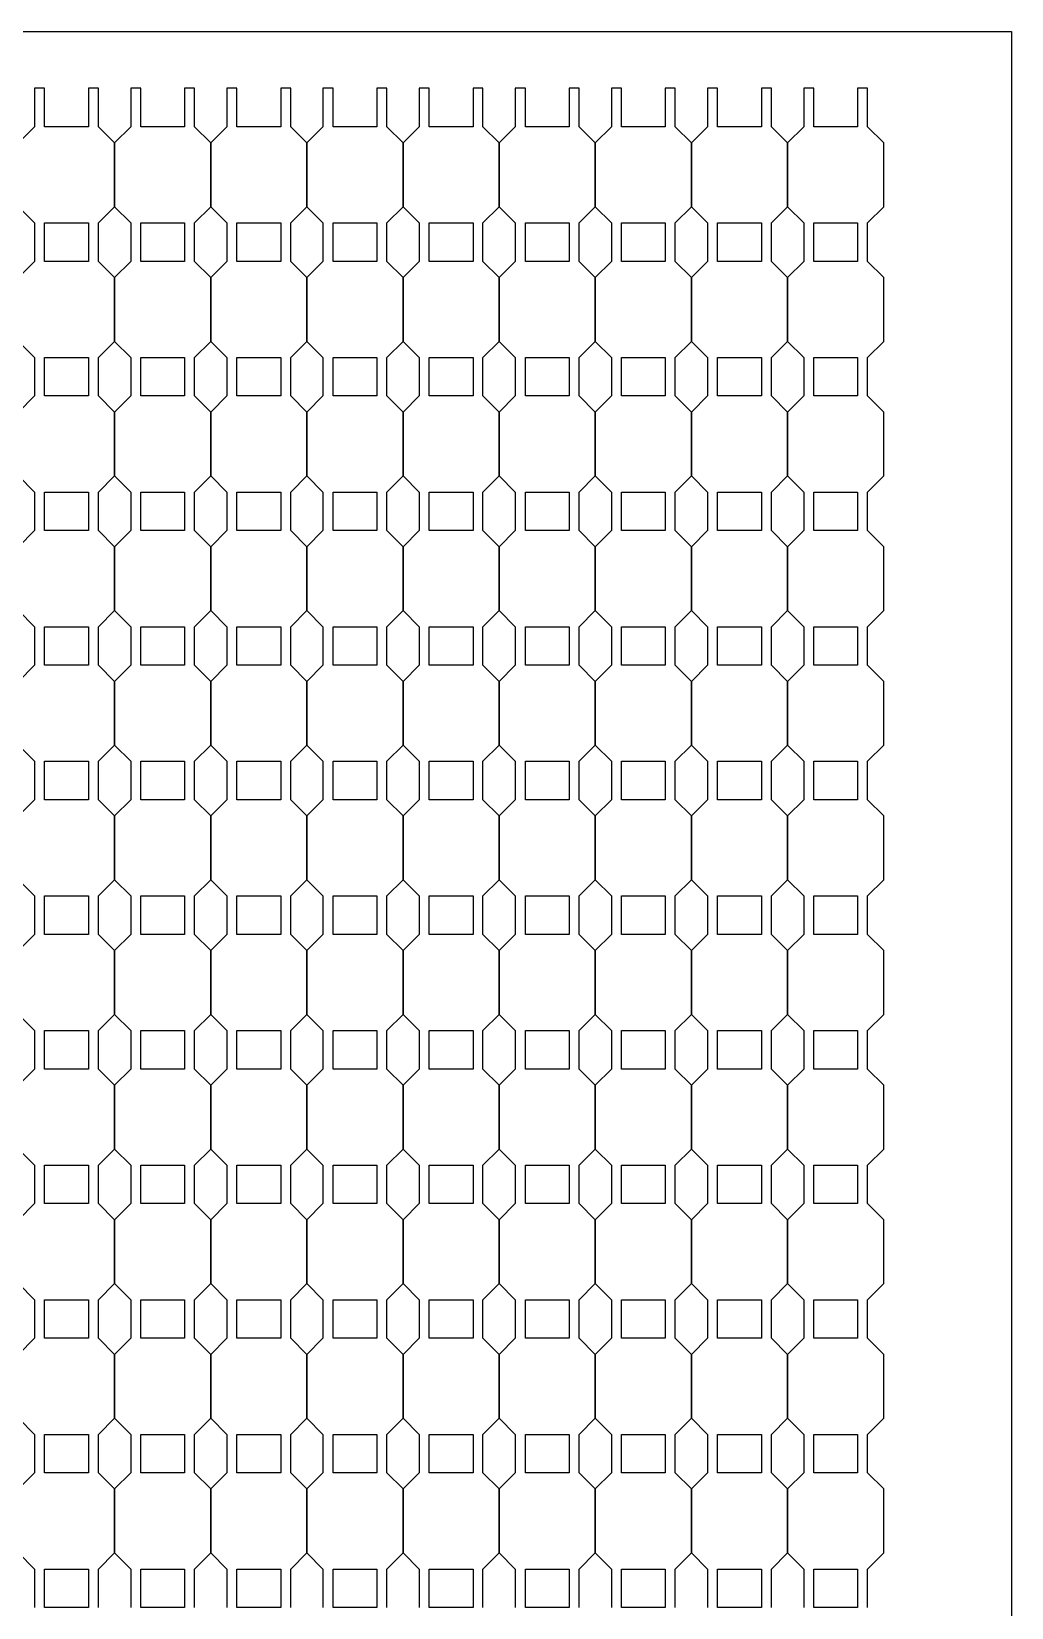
# Model space of a CAD drawing. Header units: millimetres. Extents: x 19106 to 24547, y 13072 to 17462.
# Drawn here: x 20227.4 to 20368.9, y 14823.7 to 15051.3 of the extents above; entities that cross this region are included whole.
import ezdxf

# ---------------------------------------------------------------- set-up
doc = ezdxf.new("R2010")
doc.units = ezdxf.units.MM
doc.header["$LTSCALE"] = 100
doc.header["$MEASUREMENT"] = 0
doc.layers.add('CUT', color=3, linetype='Continuous')
doc.layers.add('Default', color=7, linetype='Continuous')

msp = doc.modelspace()

# ---------------------------------------------------------------- linework, layer by layer
at = {"layer": 'CUT'}
for points in [[(20237.03, 14823.65), (20237.03, 14829.21), (20239.36, 14831.54), (20239.36, 14840.77), (20237.03, 14843.1), (20237.03, 14848.65), (20239.36, 14850.99), (20239.36, 14860.21), (20237.03, 14862.54), (20237.03, 14868.1), (20239.36, 14870.43), (20239.36, 14879.65), (20237.03, 14881.99), (20237.03, 14887.54), (20239.36, 14889.88), (20239.36, 14899.1), (20237.03, 14901.43), (20237.03, 14906.99), (20239.36, 14909.32), (20239.36, 14918.54), (20237.03, 14920.88), (20237.03, 14926.43), (20239.36, 14928.77), (20239.36, 14937.99), (20237.03, 14940.32), (20237.03, 14945.88), (20239.36, 14948.21), (20239.36, 14957.43), (20237.03, 14959.77), (20237.03, 14965.32), (20239.36, 14967.65), (20239.36, 14976.88), (20237.03, 14979.21), (20237.03, 14984.77), (20239.36, 14987.1), (20239.36, 14996.32), (20237.03, 14998.65), (20237.03, 15004.21), (20239.36, 15006.54), (20239.36, 15015.77), (20237.03, 15018.1), (20237.03, 15023.65), (20239.36, 15025.99), (20239.36, 15035.21), (20237.03, 15037.54), (20237.03, 15043.1), (20235.58, 15043.1), (20235.58, 15037.54), (20229.25, 15037.54), (20229.25, 15043.1), (20227.81, 15043.1), (20227.81, 15037.54), (20225.47, 15035.21)], [(20250.92, 14823.65), (20250.92, 14829.21), (20253.25, 14831.54), (20253.25, 14840.77), (20250.92, 14843.1), (20250.92, 14848.65), (20253.25, 14850.99), (20253.25, 14860.21), (20250.92, 14862.54), (20250.92, 14868.1), (20253.25, 14870.43), (20253.25, 14879.65), (20250.92, 14881.99), (20250.92, 14887.54), (20253.25, 14889.88), (20253.25, 14899.1), (20250.92, 14901.43), (20250.92, 14906.99), (20253.25, 14909.32), (20253.25, 14918.54), (20250.92, 14920.88), (20250.92, 14926.43), (20253.25, 14928.77), (20253.25, 14937.99), (20250.92, 14940.32), (20250.92, 14945.88), (20253.25, 14948.21), (20253.25, 14957.43), (20250.92, 14959.77), (20250.92, 14965.32), (20253.25, 14967.65), (20253.25, 14976.88), (20250.92, 14979.21), (20250.92, 14984.77), (20253.25, 14987.1), (20253.25, 14996.32), (20250.92, 14998.65), (20250.92, 15004.21), (20253.25, 15006.54), (20253.25, 15015.77), (20250.92, 15018.1), (20250.92, 15023.65), (20253.25, 15025.99), (20253.25, 15035.21), (20250.92, 15037.54), (20250.92, 15043.1), (20249.47, 15043.1), (20249.47, 15037.54), (20243.14, 15037.54), (20243.14, 15043.1), (20241.7, 15043.1), (20241.7, 15037.54), (20239.36, 15035.21), (20239.36, 15025.99), (20241.7, 15023.65), (20241.7, 15018.1), (20239.36, 15015.77), (20239.36, 15006.54), (20241.7, 15004.21), (20241.7, 14998.65), (20239.36, 14996.32), (20239.36, 14987.1), (20241.7, 14984.77), (20241.7, 14979.21), (20239.36, 14976.88), (20239.36, 14967.65), (20241.7, 14965.32), (20241.7, 14959.77), (20239.36, 14957.43), (20239.36, 14948.21), (20241.7, 14945.88), (20241.7, 14940.32), (20239.36, 14937.99), (20239.36, 14928.77), (20241.7, 14926.43), (20241.7, 14920.88), (20239.36, 14918.54), (20239.36, 14909.32), (20241.7, 14906.99), (20241.7, 14901.43), (20239.36, 14899.1), (20239.36, 14889.88), (20241.7, 14887.54), (20241.7, 14881.99), (20239.36, 14879.65), (20239.36, 14870.43), (20241.7, 14868.1), (20241.7, 14862.54), (20239.36, 14860.21), (20239.36, 14850.99), (20241.7, 14848.65), (20241.7, 14843.1), (20239.36, 14840.77), (20239.36, 14831.54), (20241.7, 14829.21), (20241.7, 14823.65)], [(20264.81, 14823.65), (20264.81, 14829.21), (20267.14, 14831.54), (20267.14, 14840.77), (20264.81, 14843.1), (20264.81, 14848.65), (20267.14, 14850.99), (20267.14, 14860.21), (20264.81, 14862.54), (20264.81, 14868.1), (20267.14, 14870.43), (20267.14, 14879.65), (20264.81, 14881.99), (20264.81, 14887.54), (20267.14, 14889.88), (20267.14, 14899.1), (20264.81, 14901.43), (20264.81, 14906.99), (20267.14, 14909.32), (20267.14, 14918.54), (20264.81, 14920.88), (20264.81, 14926.43), (20267.14, 14928.77), (20267.14, 14937.99), (20264.81, 14940.32), (20264.81, 14945.88), (20267.14, 14948.21), (20267.14, 14957.43), (20264.81, 14959.77), (20264.81, 14965.32), (20267.14, 14967.65), (20267.14, 14976.88), (20264.81, 14979.21), (20264.81, 14984.77), (20267.14, 14987.1), (20267.14, 14996.32), (20264.81, 14998.65), (20264.81, 15004.21), (20267.14, 15006.54), (20267.14, 15015.77), (20264.81, 15018.1), (20264.81, 15023.65), (20267.14, 15025.99), (20267.14, 15035.21), (20264.81, 15037.54), (20264.81, 15043.1), (20263.36, 15043.1), (20263.36, 15037.54), (20257.03, 15037.54), (20257.03, 15043.1), (20255.58, 15043.1), (20255.58, 15037.54), (20253.25, 15035.21), (20253.25, 15025.99), (20255.58, 15023.65), (20255.58, 15018.1), (20253.25, 15015.77), (20253.25, 15006.54), (20255.58, 15004.21), (20255.58, 14998.65), (20253.25, 14996.32), (20253.25, 14987.1), (20255.58, 14984.77), (20255.58, 14979.21), (20253.25, 14976.88), (20253.25, 14967.65), (20255.58, 14965.32), (20255.58, 14959.77), (20253.25, 14957.43), (20253.25, 14948.21), (20255.58, 14945.88), (20255.58, 14940.32), (20253.25, 14937.99), (20253.25, 14928.77), (20255.58, 14926.43), (20255.58, 14920.88), (20253.25, 14918.54), (20253.25, 14909.32), (20255.58, 14906.99), (20255.58, 14901.43), (20253.25, 14899.1), (20253.25, 14889.88), (20255.58, 14887.54), (20255.58, 14881.99), (20253.25, 14879.65), (20253.25, 14870.43), (20255.58, 14868.1), (20255.58, 14862.54), (20253.25, 14860.21), (20253.25, 14850.99), (20255.58, 14848.65), (20255.58, 14843.1), (20253.25, 14840.77), (20253.25, 14831.54), (20255.58, 14829.21), (20255.58, 14823.65)], [(20278.7, 14823.65), (20278.7, 14829.21), (20281.03, 14831.54), (20281.03, 14840.77), (20278.7, 14843.1), (20278.7, 14848.65), (20281.03, 14850.99), (20281.03, 14860.21), (20278.7, 14862.54), (20278.7, 14868.1), (20281.03, 14870.43), (20281.03, 14879.65), (20278.7, 14881.99), (20278.7, 14887.54), (20281.03, 14889.88), (20281.03, 14899.1), (20278.7, 14901.43), (20278.7, 14906.99), (20281.03, 14909.32), (20281.03, 14918.54), (20278.7, 14920.88), (20278.7, 14926.43), (20281.03, 14928.77), (20281.03, 14937.99), (20278.7, 14940.32), (20278.7, 14945.88), (20281.03, 14948.21), (20281.03, 14957.43), (20278.7, 14959.77), (20278.7, 14965.32), (20281.03, 14967.65), (20281.03, 14976.88), (20278.7, 14979.21), (20278.7, 14984.77), (20281.03, 14987.1), (20281.03, 14996.32), (20278.7, 14998.65), (20278.7, 15004.21), (20281.03, 15006.54), (20281.03, 15015.77), (20278.7, 15018.1), (20278.7, 15023.65), (20281.03, 15025.99), (20281.03, 15035.21), (20278.7, 15037.54), (20278.7, 15043.1), (20277.25, 15043.1), (20277.25, 15037.54), (20270.92, 15037.54), (20270.92, 15043.1), (20269.47, 15043.1), (20269.47, 15037.54), (20267.14, 15035.21), (20267.14, 15025.99), (20269.47, 15023.65), (20269.47, 15018.1), (20267.14, 15015.77), (20267.14, 15006.54), (20269.47, 15004.21), (20269.47, 14998.65), (20267.14, 14996.32), (20267.14, 14987.1), (20269.47, 14984.77), (20269.47, 14979.21), (20267.14, 14976.88), (20267.14, 14967.65), (20269.47, 14965.32), (20269.47, 14959.77), (20267.14, 14957.43), (20267.14, 14948.21), (20269.47, 14945.88), (20269.47, 14940.32), (20267.14, 14937.99), (20267.14, 14928.77), (20269.47, 14926.43), (20269.47, 14920.88), (20267.14, 14918.54), (20267.14, 14909.32), (20269.47, 14906.99), (20269.47, 14901.43), (20267.14, 14899.1), (20267.14, 14889.88), (20269.47, 14887.54), (20269.47, 14881.99), (20267.14, 14879.65), (20267.14, 14870.43), (20269.47, 14868.1), (20269.47, 14862.54), (20267.14, 14860.21), (20267.14, 14850.99), (20269.47, 14848.65), (20269.47, 14843.1), (20267.14, 14840.77), (20267.14, 14831.54), (20269.47, 14829.21), (20269.47, 14823.65)], [(20292.58, 14823.65), (20292.58, 14829.21), (20294.92, 14831.54), (20294.92, 14840.77), (20292.58, 14843.1), (20292.58, 14848.65), (20294.92, 14850.99), (20294.92, 14860.21), (20292.58, 14862.54), (20292.58, 14868.1), (20294.92, 14870.43), (20294.92, 14879.65), (20292.58, 14881.99), (20292.58, 14887.54), (20294.92, 14889.88), (20294.92, 14899.1), (20292.58, 14901.43), (20292.58, 14906.99), (20294.92, 14909.32), (20294.92, 14918.54), (20292.58, 14920.88), (20292.58, 14926.43), (20294.92, 14928.77), (20294.92, 14937.99), (20292.58, 14940.32), (20292.58, 14945.88), (20294.92, 14948.21), (20294.92, 14957.43), (20292.58, 14959.77), (20292.58, 14965.32), (20294.92, 14967.65), (20294.92, 14976.88), (20292.58, 14979.21), (20292.58, 14984.77), (20294.92, 14987.1), (20294.92, 14996.32), (20292.58, 14998.65), (20292.58, 15004.21), (20294.92, 15006.54), (20294.92, 15015.77), (20292.58, 15018.1), (20292.58, 15023.65), (20294.92, 15025.99), (20294.92, 15035.21), (20292.58, 15037.54), (20292.58, 15043.1), (20291.14, 15043.1), (20291.14, 15037.54), (20284.81, 15037.54), (20284.81, 15043.1), (20283.36, 15043.1), (20283.36, 15037.54), (20281.03, 15035.21), (20281.03, 15025.99), (20283.36, 15023.65), (20283.36, 15018.1), (20281.03, 15015.77), (20281.03, 15006.54), (20283.36, 15004.21), (20283.36, 14998.65), (20281.03, 14996.32), (20281.03, 14987.1), (20283.36, 14984.77), (20283.36, 14979.21), (20281.03, 14976.88), (20281.03, 14967.65), (20283.36, 14965.32), (20283.36, 14959.77), (20281.03, 14957.43), (20281.03, 14948.21), (20283.36, 14945.88), (20283.36, 14940.32), (20281.03, 14937.99), (20281.03, 14928.77), (20283.36, 14926.43), (20283.36, 14920.88), (20281.03, 14918.54), (20281.03, 14909.32), (20283.36, 14906.99), (20283.36, 14901.43), (20281.03, 14899.1), (20281.03, 14889.88), (20283.36, 14887.54), (20283.36, 14881.99), (20281.03, 14879.65), (20281.03, 14870.43), (20283.36, 14868.1), (20283.36, 14862.54), (20281.03, 14860.21), (20281.03, 14850.99), (20283.36, 14848.65), (20283.36, 14843.1), (20281.03, 14840.77), (20281.03, 14831.54), (20283.36, 14829.21), (20283.36, 14823.65)], [(20306.47, 14823.65), (20306.47, 14829.21), (20308.81, 14831.54), (20308.81, 14840.77), (20306.47, 14843.1), (20306.47, 14848.65), (20308.81, 14850.99), (20308.81, 14860.21), (20306.47, 14862.54), (20306.47, 14868.1), (20308.81, 14870.43), (20308.81, 14879.65), (20306.47, 14881.99), (20306.47, 14887.54), (20308.81, 14889.88), (20308.81, 14899.1), (20306.47, 14901.43), (20306.47, 14906.99), (20308.81, 14909.32), (20308.81, 14918.54), (20306.47, 14920.88), (20306.47, 14926.43), (20308.81, 14928.77), (20308.81, 14937.99), (20306.47, 14940.32), (20306.47, 14945.88), (20308.81, 14948.21), (20308.81, 14957.43), (20306.47, 14959.77), (20306.47, 14965.32), (20308.81, 14967.65), (20308.81, 14976.88), (20306.47, 14979.21), (20306.47, 14984.77), (20308.81, 14987.1), (20308.81, 14996.32), (20306.47, 14998.65), (20306.47, 15004.21), (20308.81, 15006.54), (20308.81, 15015.77), (20306.47, 15018.1), (20306.47, 15023.65), (20308.81, 15025.99), (20308.81, 15035.21), (20306.47, 15037.54), (20306.47, 15043.1), (20305.03, 15043.1), (20305.03, 15037.54), (20298.7, 15037.54), (20298.7, 15043.1), (20297.25, 15043.1), (20297.25, 15037.54), (20294.92, 15035.21), (20294.92, 15025.99), (20297.25, 15023.65), (20297.25, 15018.1), (20294.92, 15015.77), (20294.92, 15006.54), (20297.25, 15004.21), (20297.25, 14998.65), (20294.92, 14996.32), (20294.92, 14987.1), (20297.25, 14984.77), (20297.25, 14979.21), (20294.92, 14976.88), (20294.92, 14967.65), (20297.25, 14965.32), (20297.25, 14959.77), (20294.92, 14957.43), (20294.92, 14948.21), (20297.25, 14945.88), (20297.25, 14940.32), (20294.92, 14937.99), (20294.92, 14928.77), (20297.25, 14926.43), (20297.25, 14920.88), (20294.92, 14918.54), (20294.92, 14909.32), (20297.25, 14906.99), (20297.25, 14901.43), (20294.92, 14899.1), (20294.92, 14889.88), (20297.25, 14887.54), (20297.25, 14881.99), (20294.92, 14879.65), (20294.92, 14870.43), (20297.25, 14868.1), (20297.25, 14862.54), (20294.92, 14860.21), (20294.92, 14850.99), (20297.25, 14848.65), (20297.25, 14843.1), (20294.92, 14840.77), (20294.92, 14831.54), (20297.25, 14829.21), (20297.25, 14823.65)], [(20320.36, 14823.65), (20320.36, 14829.21), (20322.7, 14831.54), (20322.7, 14840.77), (20320.36, 14843.1), (20320.36, 14848.65), (20322.7, 14850.99), (20322.7, 14860.21), (20320.36, 14862.54), (20320.36, 14868.1), (20322.7, 14870.43), (20322.7, 14879.65), (20320.36, 14881.99), (20320.36, 14887.54), (20322.7, 14889.88), (20322.7, 14899.1), (20320.36, 14901.43), (20320.36, 14906.99), (20322.7, 14909.32), (20322.7, 14918.54), (20320.36, 14920.88), (20320.36, 14926.43), (20322.7, 14928.77), (20322.7, 14937.99), (20320.36, 14940.32), (20320.36, 14945.88), (20322.7, 14948.21), (20322.7, 14957.43), (20320.36, 14959.77), (20320.36, 14965.32), (20322.7, 14967.65), (20322.7, 14976.88), (20320.36, 14979.21), (20320.36, 14984.77), (20322.7, 14987.1), (20322.7, 14996.32), (20320.36, 14998.65), (20320.36, 15004.21), (20322.7, 15006.54), (20322.7, 15015.77), (20320.36, 15018.1), (20320.36, 15023.65), (20322.7, 15025.99), (20322.7, 15035.21), (20320.36, 15037.54), (20320.36, 15043.1), (20318.92, 15043.1), (20318.92, 15037.54), (20312.58, 15037.54), (20312.58, 15043.1), (20311.14, 15043.1), (20311.14, 15037.54), (20308.81, 15035.21), (20308.81, 15025.99), (20311.14, 15023.65), (20311.14, 15018.1), (20308.81, 15015.77), (20308.81, 15006.54), (20311.14, 15004.21), (20311.14, 14998.65), (20308.81, 14996.32), (20308.81, 14987.1), (20311.14, 14984.77), (20311.14, 14979.21), (20308.81, 14976.88), (20308.81, 14967.65), (20311.14, 14965.32), (20311.14, 14959.77), (20308.81, 14957.43), (20308.81, 14948.21), (20311.14, 14945.88), (20311.14, 14940.32), (20308.81, 14937.99), (20308.81, 14928.77), (20311.14, 14926.43), (20311.14, 14920.88), (20308.81, 14918.54), (20308.81, 14909.32), (20311.14, 14906.99), (20311.14, 14901.43), (20308.81, 14899.1), (20308.81, 14889.88), (20311.14, 14887.54), (20311.14, 14881.99), (20308.81, 14879.65), (20308.81, 14870.43), (20311.14, 14868.1), (20311.14, 14862.54), (20308.81, 14860.21), (20308.81, 14850.99), (20311.14, 14848.65), (20311.14, 14843.1), (20308.81, 14840.77), (20308.81, 14831.54), (20311.14, 14829.21), (20311.14, 14823.65)], [(20334.25, 14823.65), (20334.25, 14829.21), (20336.58, 14831.54), (20336.58, 14840.77), (20334.25, 14843.1), (20334.25, 14848.65), (20336.58, 14850.99), (20336.58, 14860.21), (20334.25, 14862.54), (20334.25, 14868.1), (20336.58, 14870.43), (20336.58, 14879.65), (20334.25, 14881.99), (20334.25, 14887.54), (20336.58, 14889.88), (20336.58, 14899.1), (20334.25, 14901.43), (20334.25, 14906.99), (20336.58, 14909.32), (20336.58, 14918.54), (20334.25, 14920.88), (20334.25, 14926.43), (20336.58, 14928.77), (20336.58, 14937.99), (20334.25, 14940.32), (20334.25, 14945.88), (20336.58, 14948.21), (20336.58, 14957.43), (20334.25, 14959.77), (20334.25, 14965.32), (20336.58, 14967.65), (20336.58, 14976.88), (20334.25, 14979.21), (20334.25, 14984.77), (20336.58, 14987.1), (20336.58, 14996.32), (20334.25, 14998.65), (20334.25, 15004.21), (20336.58, 15006.54), (20336.58, 15015.77), (20334.25, 15018.1), (20334.25, 15023.65), (20336.58, 15025.99), (20336.58, 15035.21), (20334.25, 15037.54), (20334.25, 15043.1), (20332.81, 15043.1), (20332.81, 15037.54), (20326.47, 15037.54), (20326.47, 15043.1), (20325.03, 15043.1), (20325.03, 15037.54), (20322.7, 15035.21), (20322.7, 15025.99), (20325.03, 15023.65), (20325.03, 15018.1), (20322.7, 15015.77), (20322.7, 15006.54), (20325.03, 15004.21), (20325.03, 14998.65), (20322.7, 14996.32), (20322.7, 14987.1), (20325.03, 14984.77), (20325.03, 14979.21), (20322.7, 14976.88), (20322.7, 14967.65), (20325.03, 14965.32), (20325.03, 14959.77), (20322.7, 14957.43), (20322.7, 14948.21), (20325.03, 14945.88), (20325.03, 14940.32), (20322.7, 14937.99), (20322.7, 14928.77), (20325.03, 14926.43), (20325.03, 14920.88), (20322.7, 14918.54), (20322.7, 14909.32), (20325.03, 14906.99), (20325.03, 14901.43), (20322.7, 14899.1), (20322.7, 14889.88), (20325.03, 14887.54), (20325.03, 14881.99), (20322.7, 14879.65), (20322.7, 14870.43), (20325.03, 14868.1), (20325.03, 14862.54), (20322.7, 14860.21), (20322.7, 14850.99), (20325.03, 14848.65), (20325.03, 14843.1), (20322.7, 14840.77), (20322.7, 14831.54), (20325.03, 14829.21), (20325.03, 14823.65)], [(20348.14, 14823.65), (20348.14, 14829.21), (20350.47, 14831.54), (20350.47, 14840.77), (20348.14, 14843.1), (20348.14, 14848.65), (20350.47, 14850.99), (20350.47, 14860.21), (20348.14, 14862.54), (20348.14, 14868.1), (20350.47, 14870.43), (20350.47, 14879.65), (20348.14, 14881.99), (20348.14, 14887.54), (20350.47, 14889.88), (20350.47, 14899.1), (20348.14, 14901.43), (20348.14, 14906.99), (20350.47, 14909.32), (20350.47, 14918.54), (20348.14, 14920.88), (20348.14, 14926.43), (20350.47, 14928.77), (20350.47, 14937.99), (20348.14, 14940.32), (20348.14, 14945.88), (20350.47, 14948.21), (20350.47, 14957.43), (20348.14, 14959.77), (20348.14, 14965.32), (20350.47, 14967.65), (20350.47, 14976.88), (20348.14, 14979.21), (20348.14, 14984.77), (20350.47, 14987.1), (20350.47, 14996.32), (20348.14, 14998.65), (20348.14, 15004.21), (20350.47, 15006.54), (20350.47, 15015.77), (20348.14, 15018.1), (20348.14, 15023.65), (20350.47, 15025.99), (20350.47, 15035.21), (20348.14, 15037.54), (20348.14, 15043.1), (20346.7, 15043.1), (20346.7, 15037.54), (20340.36, 15037.54), (20340.36, 15043.1), (20338.92, 15043.1), (20338.92, 15037.54), (20336.58, 15035.21), (20336.58, 15025.99), (20338.92, 15023.65), (20338.92, 15018.1), (20336.58, 15015.77), (20336.58, 15006.54), (20338.92, 15004.21), (20338.92, 14998.65), (20336.58, 14996.32), (20336.58, 14987.1), (20338.92, 14984.77), (20338.92, 14979.21), (20336.58, 14976.88), (20336.58, 14967.65), (20338.92, 14965.32), (20338.92, 14959.77), (20336.58, 14957.43), (20336.58, 14948.21), (20338.92, 14945.88), (20338.92, 14940.32), (20336.58, 14937.99), (20336.58, 14928.77), (20338.92, 14926.43), (20338.92, 14920.88), (20336.58, 14918.54), (20336.58, 14909.32), (20338.92, 14906.99), (20338.92, 14901.43), (20336.58, 14899.1), (20336.58, 14889.88), (20338.92, 14887.54), (20338.92, 14881.99), (20336.58, 14879.65), (20336.58, 14870.43), (20338.92, 14868.1), (20338.92, 14862.54), (20336.58, 14860.21), (20336.58, 14850.99), (20338.92, 14848.65), (20338.92, 14843.1), (20336.58, 14840.77), (20336.58, 14831.54), (20338.92, 14829.21), (20338.92, 14823.65)], [(20225.47, 15025.99), (20227.81, 15023.65), (20227.81, 15018.1), (20225.47, 15015.77)], [(20229.25, 15018.1), (20229.25, 15023.65), (20235.58, 15023.65), (20235.58, 15018.1), (20229.25, 15018.1)], [(20243.14, 15018.1), (20243.14, 15023.65), (20249.47, 15023.65), (20249.47, 15018.1), (20243.14, 15018.1)], [(20257.03, 15018.1), (20257.03, 15023.65), (20263.36, 15023.65), (20263.36, 15018.1), (20257.03, 15018.1)], [(20270.92, 15018.1), (20270.92, 15023.65), (20277.25, 15023.65), (20277.25, 15018.1), (20270.92, 15018.1)], [(20284.81, 15018.1), (20284.81, 15023.65), (20291.14, 15023.65), (20291.14, 15018.1), (20284.81, 15018.1)], [(20298.7, 15018.1), (20298.7, 15023.65), (20305.03, 15023.65), (20305.03, 15018.1), (20298.7, 15018.1)], [(20312.58, 15018.1), (20312.58, 15023.65), (20318.92, 15023.65), (20318.92, 15018.1), (20312.58, 15018.1)], [(20326.47, 15018.1), (20326.47, 15023.65), (20332.81, 15023.65), (20332.81, 15018.1), (20326.47, 15018.1)], [(20340.36, 15018.1), (20340.36, 15023.65), (20346.7, 15023.65), (20346.7, 15018.1), (20340.36, 15018.1)], [(20225.47, 15006.54), (20227.81, 15004.21), (20227.81, 14998.65), (20225.47, 14996.32)], [(20229.25, 14998.65), (20229.25, 15004.21), (20235.58, 15004.21), (20235.58, 14998.65), (20229.25, 14998.65)], [(20243.14, 14998.65), (20243.14, 15004.21), (20249.47, 15004.21), (20249.47, 14998.65), (20243.14, 14998.65)], [(20257.03, 14998.65), (20257.03, 15004.21), (20263.36, 15004.21), (20263.36, 14998.65), (20257.03, 14998.65)], [(20270.92, 14998.65), (20270.92, 15004.21), (20277.25, 15004.21), (20277.25, 14998.65), (20270.92, 14998.65)], [(20284.81, 14998.65), (20284.81, 15004.21), (20291.14, 15004.21), (20291.14, 14998.65), (20284.81, 14998.65)], [(20298.7, 14998.65), (20298.7, 15004.21), (20305.03, 15004.21), (20305.03, 14998.65), (20298.7, 14998.65)], [(20312.58, 14998.65), (20312.58, 15004.21), (20318.92, 15004.21), (20318.92, 14998.65), (20312.58, 14998.65)], [(20326.47, 14998.65), (20326.47, 15004.21), (20332.81, 15004.21), (20332.81, 14998.65), (20326.47, 14998.65)], [(20340.36, 14998.65), (20340.36, 15004.21), (20346.7, 15004.21), (20346.7, 14998.65), (20340.36, 14998.65)], [(20225.47, 14987.1), (20227.81, 14984.77), (20227.81, 14979.21), (20225.47, 14976.88)], [(20229.25, 14979.21), (20229.25, 14984.77), (20235.58, 14984.77), (20235.58, 14979.21), (20229.25, 14979.21)], [(20243.14, 14979.21), (20243.14, 14984.77), (20249.47, 14984.77), (20249.47, 14979.21), (20243.14, 14979.21)], [(20257.03, 14979.21), (20257.03, 14984.77), (20263.36, 14984.77), (20263.36, 14979.21), (20257.03, 14979.21)], [(20270.92, 14979.21), (20270.92, 14984.77), (20277.25, 14984.77), (20277.25, 14979.21), (20270.92, 14979.21)], [(20284.81, 14979.21), (20284.81, 14984.77), (20291.14, 14984.77), (20291.14, 14979.21), (20284.81, 14979.21)], [(20298.7, 14979.21), (20298.7, 14984.77), (20305.03, 14984.77), (20305.03, 14979.21), (20298.7, 14979.21)], [(20312.58, 14979.21), (20312.58, 14984.77), (20318.92, 14984.77), (20318.92, 14979.21), (20312.58, 14979.21)], [(20326.47, 14979.21), (20326.47, 14984.77), (20332.81, 14984.77), (20332.81, 14979.21), (20326.47, 14979.21)], [(20340.36, 14979.21), (20340.36, 14984.77), (20346.7, 14984.77), (20346.7, 14979.21), (20340.36, 14979.21)], [(20225.47, 14967.65), (20227.81, 14965.32), (20227.81, 14959.77), (20225.47, 14957.43)], [(20229.25, 14959.77), (20229.25, 14965.32), (20235.58, 14965.32), (20235.58, 14959.77), (20229.25, 14959.77)], [(20243.14, 14959.77), (20243.14, 14965.32), (20249.47, 14965.32), (20249.47, 14959.77), (20243.14, 14959.77)], [(20257.03, 14959.77), (20257.03, 14965.32), (20263.36, 14965.32), (20263.36, 14959.77), (20257.03, 14959.77)], [(20270.92, 14959.77), (20270.92, 14965.32), (20277.25, 14965.32), (20277.25, 14959.77), (20270.92, 14959.77)], [(20284.81, 14959.77), (20284.81, 14965.32), (20291.14, 14965.32), (20291.14, 14959.77), (20284.81, 14959.77)], [(20298.7, 14959.77), (20298.7, 14965.32), (20305.03, 14965.32), (20305.03, 14959.77), (20298.7, 14959.77)], [(20312.58, 14959.77), (20312.58, 14965.32), (20318.92, 14965.32), (20318.92, 14959.77), (20312.58, 14959.77)], [(20326.47, 14959.77), (20326.47, 14965.32), (20332.81, 14965.32), (20332.81, 14959.77), (20326.47, 14959.77)], [(20340.36, 14959.77), (20340.36, 14965.32), (20346.7, 14965.32), (20346.7, 14959.77), (20340.36, 14959.77)], [(20225.47, 14948.21), (20227.81, 14945.88), (20227.81, 14940.32), (20225.47, 14937.99)], [(20229.25, 14940.32), (20229.25, 14945.88), (20235.58, 14945.88), (20235.58, 14940.32), (20229.25, 14940.32)], [(20243.14, 14940.32), (20243.14, 14945.88), (20249.47, 14945.88), (20249.47, 14940.32), (20243.14, 14940.32)], [(20257.03, 14940.32), (20257.03, 14945.88), (20263.36, 14945.88), (20263.36, 14940.32), (20257.03, 14940.32)], [(20270.92, 14940.32), (20270.92, 14945.88), (20277.25, 14945.88), (20277.25, 14940.32), (20270.92, 14940.32)], [(20284.81, 14940.32), (20284.81, 14945.88), (20291.14, 14945.88), (20291.14, 14940.32), (20284.81, 14940.32)], [(20298.7, 14940.32), (20298.7, 14945.88), (20305.03, 14945.88), (20305.03, 14940.32), (20298.7, 14940.32)], [(20312.58, 14940.32), (20312.58, 14945.88), (20318.92, 14945.88), (20318.92, 14940.32), (20312.58, 14940.32)], [(20326.47, 14940.32), (20326.47, 14945.88), (20332.81, 14945.88), (20332.81, 14940.32), (20326.47, 14940.32)], [(20340.36, 14940.32), (20340.36, 14945.88), (20346.7, 14945.88), (20346.7, 14940.32), (20340.36, 14940.32)], [(20225.47, 14928.77), (20227.81, 14926.43), (20227.81, 14920.88), (20225.47, 14918.54)], [(20229.25, 14920.88), (20229.25, 14926.43), (20235.58, 14926.43), (20235.58, 14920.88), (20229.25, 14920.88)], [(20243.14, 14920.88), (20243.14, 14926.43), (20249.47, 14926.43), (20249.47, 14920.88), (20243.14, 14920.88)], [(20257.03, 14920.88), (20257.03, 14926.43), (20263.36, 14926.43), (20263.36, 14920.88), (20257.03, 14920.88)], [(20270.92, 14920.88), (20270.92, 14926.43), (20277.25, 14926.43), (20277.25, 14920.88), (20270.92, 14920.88)], [(20284.81, 14920.88), (20284.81, 14926.43), (20291.14, 14926.43), (20291.14, 14920.88), (20284.81, 14920.88)], [(20298.7, 14920.88), (20298.7, 14926.43), (20305.03, 14926.43), (20305.03, 14920.88), (20298.7, 14920.88)], [(20312.58, 14920.88), (20312.58, 14926.43), (20318.92, 14926.43), (20318.92, 14920.88), (20312.58, 14920.88)], [(20326.47, 14920.88), (20326.47, 14926.43), (20332.81, 14926.43), (20332.81, 14920.88), (20326.47, 14920.88)], [(20340.36, 14920.88), (20340.36, 14926.43), (20346.7, 14926.43), (20346.7, 14920.88), (20340.36, 14920.88)], [(20225.47, 14909.32), (20227.81, 14906.99), (20227.81, 14901.43), (20225.47, 14899.1)], [(20229.25, 14901.43), (20229.25, 14906.99), (20235.58, 14906.99), (20235.58, 14901.43), (20229.25, 14901.43)], [(20243.14, 14901.43), (20243.14, 14906.99), (20249.47, 14906.99), (20249.47, 14901.43), (20243.14, 14901.43)], [(20257.03, 14901.43), (20257.03, 14906.99), (20263.36, 14906.99), (20263.36, 14901.43), (20257.03, 14901.43)], [(20270.92, 14901.43), (20270.92, 14906.99), (20277.25, 14906.99), (20277.25, 14901.43), (20270.92, 14901.43)], [(20284.81, 14901.43), (20284.81, 14906.99), (20291.14, 14906.99), (20291.14, 14901.43), (20284.81, 14901.43)], [(20298.7, 14901.43), (20298.7, 14906.99), (20305.03, 14906.99), (20305.03, 14901.43), (20298.7, 14901.43)], [(20312.58, 14901.43), (20312.58, 14906.99), (20318.92, 14906.99), (20318.92, 14901.43), (20312.58, 14901.43)], [(20326.47, 14901.43), (20326.47, 14906.99), (20332.81, 14906.99), (20332.81, 14901.43), (20326.47, 14901.43)], [(20340.36, 14901.43), (20340.36, 14906.99), (20346.7, 14906.99), (20346.7, 14901.43), (20340.36, 14901.43)], [(20225.47, 14889.88), (20227.81, 14887.54), (20227.81, 14881.99), (20225.47, 14879.65)], [(20229.25, 14881.99), (20229.25, 14887.54), (20235.58, 14887.54), (20235.58, 14881.99), (20229.25, 14881.99)], [(20243.14, 14881.99), (20243.14, 14887.54), (20249.47, 14887.54), (20249.47, 14881.99), (20243.14, 14881.99)], [(20257.03, 14881.99), (20257.03, 14887.54), (20263.36, 14887.54), (20263.36, 14881.99), (20257.03, 14881.99)], [(20270.92, 14881.99), (20270.92, 14887.54), (20277.25, 14887.54), (20277.25, 14881.99), (20270.92, 14881.99)], [(20284.81, 14881.99), (20284.81, 14887.54), (20291.14, 14887.54), (20291.14, 14881.99), (20284.81, 14881.99)], [(20298.7, 14881.99), (20298.7, 14887.54), (20305.03, 14887.54), (20305.03, 14881.99), (20298.7, 14881.99)], [(20312.58, 14881.99), (20312.58, 14887.54), (20318.92, 14887.54), (20318.92, 14881.99), (20312.58, 14881.99)], [(20326.47, 14881.99), (20326.47, 14887.54), (20332.81, 14887.54), (20332.81, 14881.99), (20326.47, 14881.99)], [(20340.36, 14881.99), (20340.36, 14887.54), (20346.7, 14887.54), (20346.7, 14881.99), (20340.36, 14881.99)], [(20225.47, 14870.43), (20227.81, 14868.1), (20227.81, 14862.54), (20225.47, 14860.21)], [(20229.25, 14862.54), (20229.25, 14868.1), (20235.58, 14868.1), (20235.58, 14862.54), (20229.25, 14862.54)], [(20243.14, 14862.54), (20243.14, 14868.1), (20249.47, 14868.1), (20249.47, 14862.54), (20243.14, 14862.54)], [(20257.03, 14862.54), (20257.03, 14868.1), (20263.36, 14868.1), (20263.36, 14862.54), (20257.03, 14862.54)], [(20270.92, 14862.54), (20270.92, 14868.1), (20277.25, 14868.1), (20277.25, 14862.54), (20270.92, 14862.54)], [(20284.81, 14862.54), (20284.81, 14868.1), (20291.14, 14868.1), (20291.14, 14862.54), (20284.81, 14862.54)], [(20298.7, 14862.54), (20298.7, 14868.1), (20305.03, 14868.1), (20305.03, 14862.54), (20298.7, 14862.54)], [(20312.58, 14862.54), (20312.58, 14868.1), (20318.92, 14868.1), (20318.92, 14862.54), (20312.58, 14862.54)], [(20326.47, 14862.54), (20326.47, 14868.1), (20332.81, 14868.1), (20332.81, 14862.54), (20326.47, 14862.54)], [(20340.36, 14862.54), (20340.36, 14868.1), (20346.7, 14868.1), (20346.7, 14862.54), (20340.36, 14862.54)], [(20225.47, 14850.99), (20227.81, 14848.65), (20227.81, 14843.1), (20225.47, 14840.77)], [(20229.25, 14843.1), (20229.25, 14848.65), (20235.58, 14848.65), (20235.58, 14843.1), (20229.25, 14843.1)], [(20243.14, 14843.1), (20243.14, 14848.65), (20249.47, 14848.65), (20249.47, 14843.1), (20243.14, 14843.1)], [(20257.03, 14843.1), (20257.03, 14848.65), (20263.36, 14848.65), (20263.36, 14843.1), (20257.03, 14843.1)], [(20270.92, 14843.1), (20270.92, 14848.65), (20277.25, 14848.65), (20277.25, 14843.1), (20270.92, 14843.1)], [(20284.81, 14843.1), (20284.81, 14848.65), (20291.14, 14848.65), (20291.14, 14843.1), (20284.81, 14843.1)], [(20298.7, 14843.1), (20298.7, 14848.65), (20305.03, 14848.65), (20305.03, 14843.1), (20298.7, 14843.1)], [(20312.58, 14843.1), (20312.58, 14848.65), (20318.92, 14848.65), (20318.92, 14843.1), (20312.58, 14843.1)], [(20326.47, 14843.1), (20326.47, 14848.65), (20332.81, 14848.65), (20332.81, 14843.1), (20326.47, 14843.1)], [(20340.36, 14843.1), (20340.36, 14848.65), (20346.7, 14848.65), (20346.7, 14843.1), (20340.36, 14843.1)], [(20225.47, 14831.54), (20227.81, 14829.21), (20227.81, 14823.65)], [(20229.25, 14823.65), (20229.25, 14829.21), (20235.58, 14829.21), (20235.58, 14823.65), (20229.25, 14823.65)], [(20243.14, 14823.65), (20243.14, 14829.21), (20249.47, 14829.21), (20249.47, 14823.65), (20243.14, 14823.65)], [(20257.03, 14823.65), (20257.03, 14829.21), (20263.36, 14829.21), (20263.36, 14823.65), (20257.03, 14823.65)], [(20270.92, 14823.65), (20270.92, 14829.21), (20277.25, 14829.21), (20277.25, 14823.65), (20270.92, 14823.65)], [(20284.81, 14823.65), (20284.81, 14829.21), (20291.14, 14829.21), (20291.14, 14823.65), (20284.81, 14823.65)], [(20298.7, 14823.65), (20298.7, 14829.21), (20305.03, 14829.21), (20305.03, 14823.65), (20298.7, 14823.65)], [(20312.58, 14823.65), (20312.58, 14829.21), (20318.92, 14829.21), (20318.92, 14823.65), (20312.58, 14823.65)], [(20326.47, 14823.65), (20326.47, 14829.21), (20332.81, 14829.21), (20332.81, 14823.65), (20326.47, 14823.65)], [(20340.36, 14823.65), (20340.36, 14829.21), (20346.7, 14829.21), (20346.7, 14823.65), (20340.36, 14823.65)]]:
    msp.add_lwpolyline(points, dxfattribs=at)
at = {"layer": 'Default'}
msp.add_lwpolyline([(19418.93, 14601.3), (19418.93, 15051.3), (20368.93, 15051.3), (20368.93, 14601.3), (19418.93, 14601.3)], dxfattribs=at)

doc.saveas('drawing.dxf')
